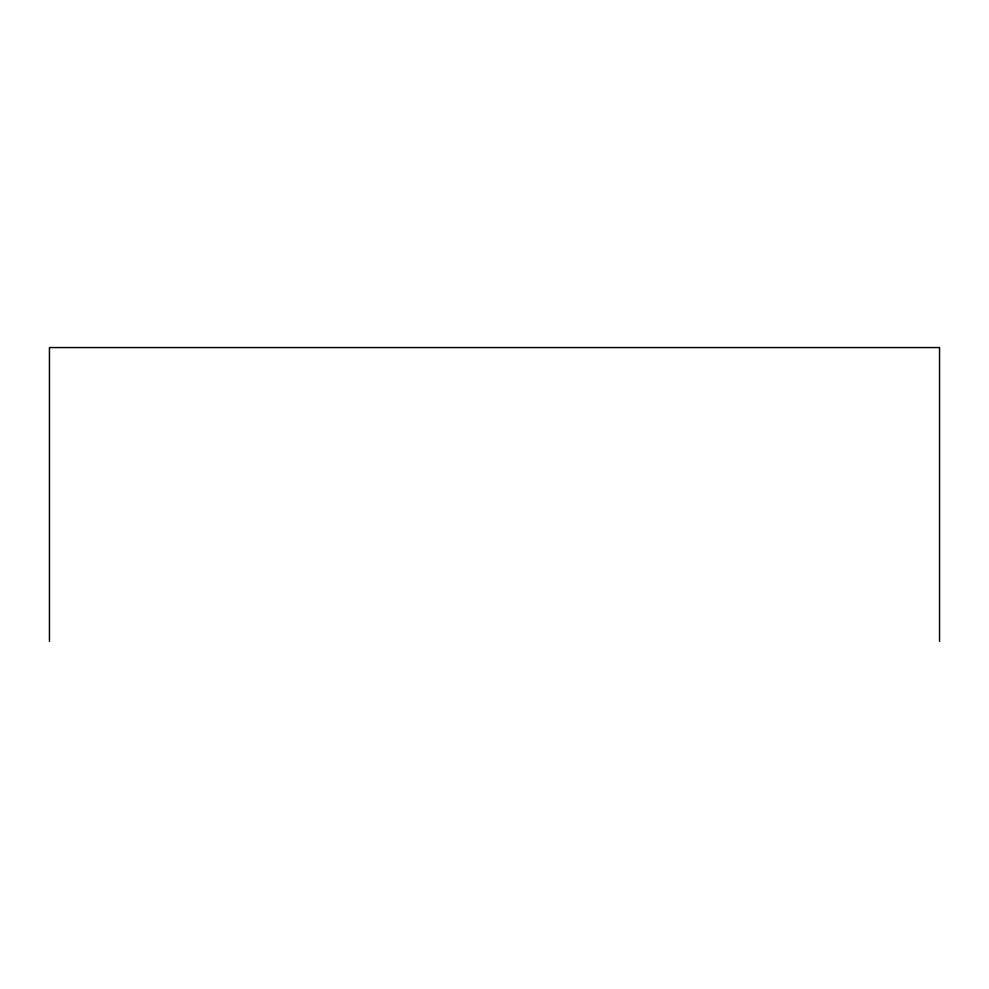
<?xml version="1.0" encoding="UTF-8"?>
<svg xmlns="http://www.w3.org/2000/svg" width="989" height="989" viewBox="0 0 989 989"><rect width="100%" height="100%" fill="white"/><g stroke="black" fill="none" stroke-linecap="round" stroke-linejoin="round"><path stroke-width="1.48" d="M939.55 641.441L939.55 347.559L49.45 347.559L49.45 641.441"/></g></svg>
